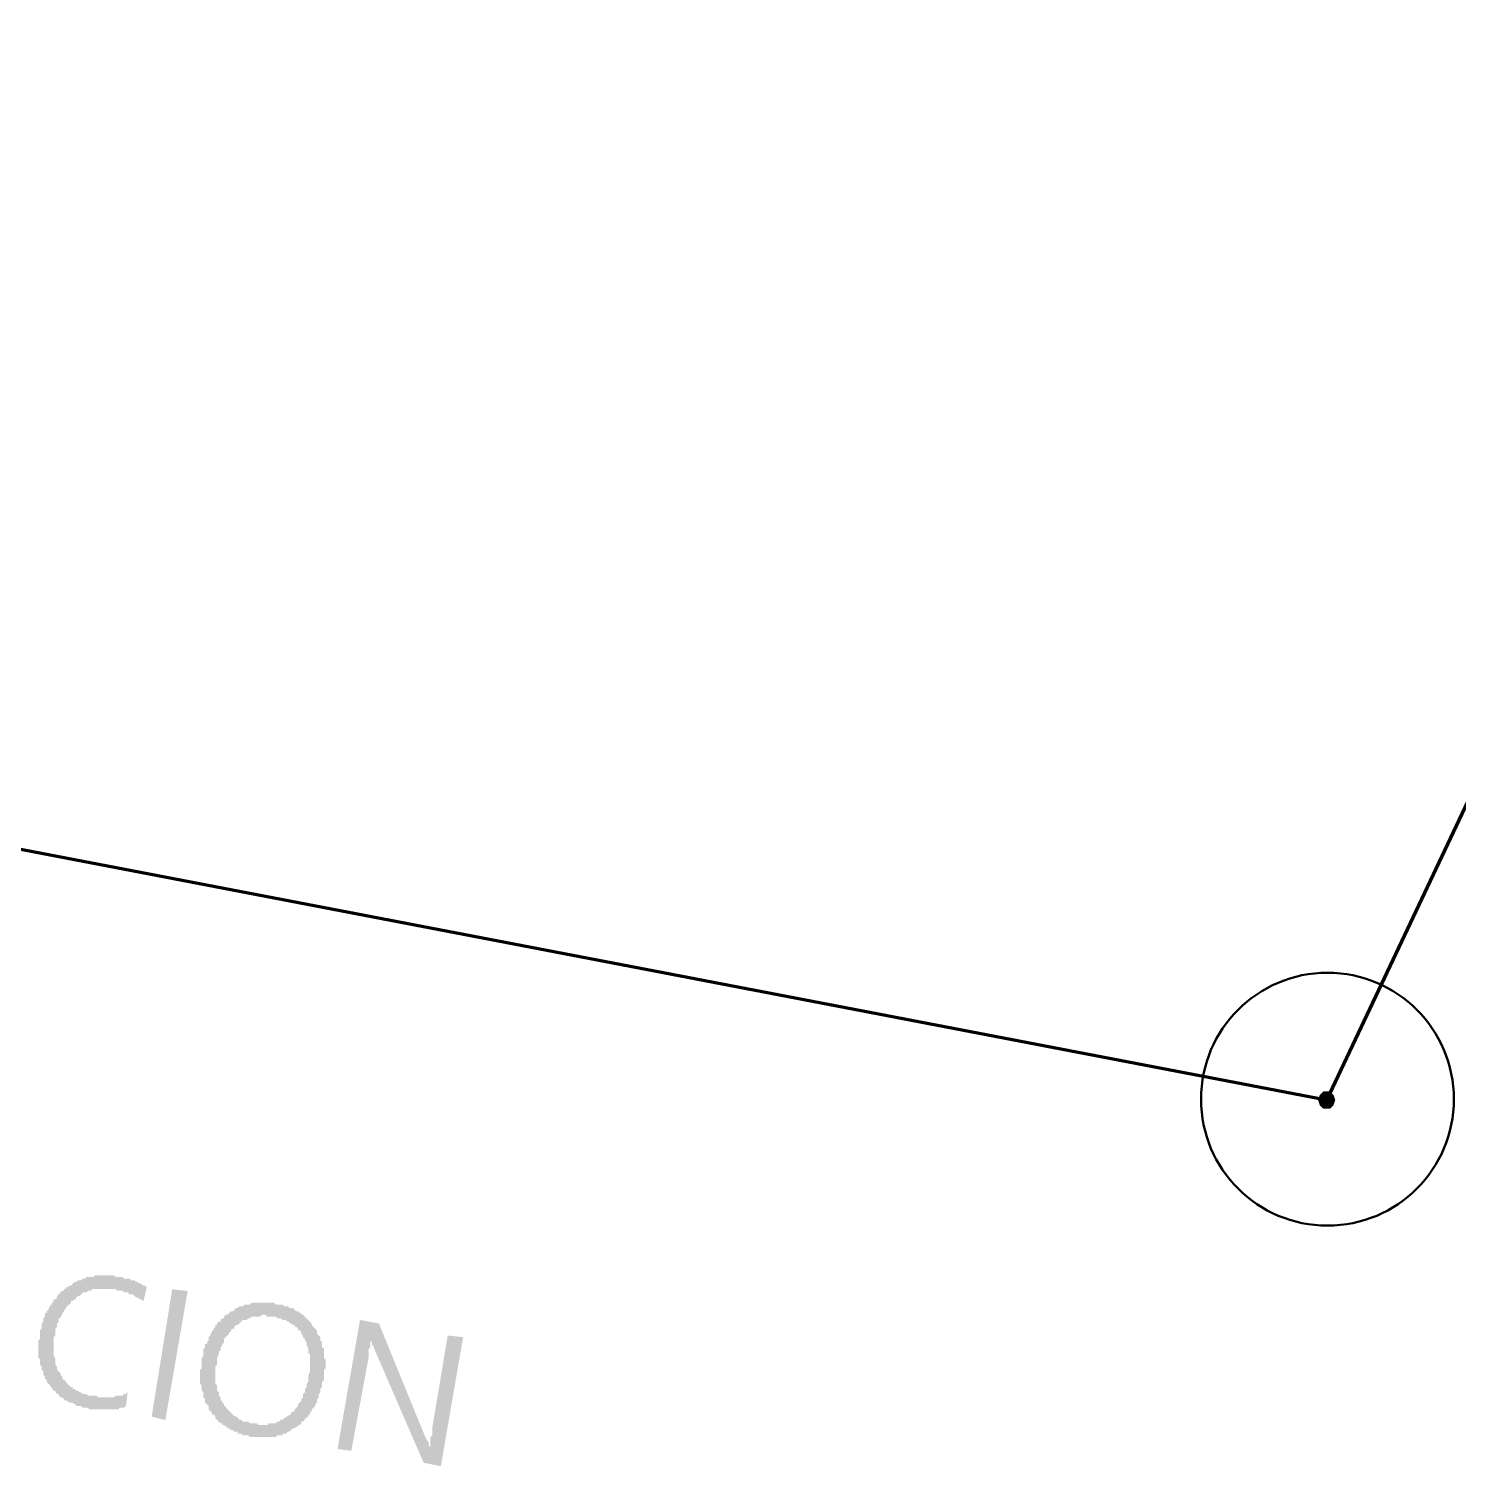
# Model space of a CAD drawing. Header units: millimetres. Extents: x 2402 to 2489, y 1845 to 1977.
# Drawn here: x 2446.82 to 2460.9, y 1920.59 to 1934.74 of the extents above; entities that cross this region are included whole.
import ezdxf

# ---------------------------------------------------------------- set-up
doc = ezdxf.new("R2010")
doc.units = ezdxf.units.MM
doc.layers.add('PDF_0', color=7, linetype='Continuous')
doc.layers.add('PDF_CVL_PUNTO', color=7, linetype='Continuous')

msp = doc.modelspace()

# ---------------------------------------------------------------- hatches: boundary and pattern name
at = {"layer": 'PDF_0', "transparency": 33554559}
for points in [[(2447.776, 1921.18), (2447.759, 1921.163), (2447.742, 1921.163), (2447.725, 1921.163), (2447.708, 1921.163), (2447.708, 1921.146), (2447.691, 1921.146), (2447.675, 1921.146), (2447.658, 1921.146), (2447.641, 1921.146), (2447.624, 1921.146), (2447.607, 1921.146), (2447.59, 1921.146), (2447.573, 1921.146), (2447.556, 1921.146), (2447.539, 1921.146), (2447.522, 1921.146), (2447.505, 1921.146), (2447.488, 1921.146), (2447.471, 1921.146), (2447.437, 1921.146), (2447.42, 1921.146), (2447.403, 1921.163), (2447.387, 1921.163), (2447.37, 1921.163), (2447.353, 1921.163), (2447.336, 1921.18), (2447.319, 1921.18), (2447.302, 1921.18), (2447.285, 1921.18), (2447.285, 1921.197), (2447.268, 1921.197), (2447.251, 1921.214), (2447.234, 1921.214), (2447.217, 1921.214), (2447.2, 1921.231), (2447.183, 1921.231), (2447.166, 1921.248), (2447.166, 1921.248), (2447.149, 1921.265), (2447.132, 1921.265), (2447.115, 1921.281), (2447.115, 1921.298), (2447.098, 1921.298), (2447.082, 1921.315), (2447.082, 1921.332), (2447.065, 1921.332), (2447.048, 1921.349), (2447.048, 1921.366), (2447.031, 1921.366), (2447.031, 1921.383), (2447.014, 1921.4), (2447.014, 1921.4), (2446.997, 1921.417), (2446.997, 1921.434), (2446.98, 1921.451), (2446.98, 1921.468), (2446.98, 1921.468), (2446.963, 1921.485), (2446.963, 1921.502), (2446.963, 1921.519), (2446.946, 1921.536), (2446.946, 1921.553), (2446.946, 1921.569), (2446.929, 1921.586), (2446.929, 1921.586), (2446.929, 1921.603), (2446.929, 1921.62), (2446.929, 1921.637), (2446.912, 1921.654), (2446.912, 1921.671), (2446.912, 1921.688), (2446.912, 1921.705), (2446.912, 1921.722), (2446.912, 1921.739), (2446.912, 1921.756), (2446.912, 1921.773), (2446.912, 1921.79), (2446.912, 1921.807), (2446.912, 1921.824), (2446.929, 1921.841), (2446.929, 1921.858), (2446.929, 1921.874), (2446.929, 1921.891), (2446.929, 1921.908), (2446.929, 1921.925), (2446.946, 1921.942), (2446.946, 1921.959), (2446.946, 1921.976), (2446.946, 1921.993), (2446.963, 1922.01), (2446.963, 1922.027), (2446.963, 1922.044), (2446.98, 1922.061), (2446.98, 1922.078), (2446.98, 1922.095), (2446.997, 1922.095), (2446.997, 1922.112), (2447.014, 1922.129), (2447.014, 1922.146), (2447.031, 1922.163), (2447.031, 1922.179), (2447.048, 1922.179), (2447.048, 1922.196), (2447.065, 1922.213), (2447.065, 1922.23), (2447.082, 1922.23), (2447.098, 1922.247), (2447.098, 1922.264), (2447.115, 1922.281), (2447.115, 1922.281), (2447.132, 1922.298), (2447.149, 1922.315), (2447.166, 1922.315), (2447.166, 1922.332), (2447.183, 1922.332), (2447.183, 1922.349), (2447.2, 1922.349), (2447.217, 1922.366), (2447.234, 1922.366), (2447.251, 1922.383), (2447.251, 1922.383), (2447.268, 1922.4), (2447.285, 1922.4), (2447.302, 1922.417), (2447.319, 1922.417), (2447.336, 1922.417), (2447.353, 1922.434), (2447.353, 1922.434), (2447.37, 1922.434), (2447.387, 1922.451), (2447.403, 1922.451), (2447.42, 1922.451), (2447.437, 1922.451), (2447.454, 1922.451), (2447.471, 1922.467), (2447.488, 1922.467), (2447.505, 1922.467), (2447.522, 1922.467), (2447.539, 1922.467), (2447.556, 1922.467), (2447.573, 1922.467), (2447.59, 1922.467), (2447.607, 1922.467), (2447.624, 1922.467), (2447.641, 1922.467), (2447.658, 1922.467), (2447.675, 1922.451), (2447.691, 1922.451), (2447.708, 1922.451), (2447.725, 1922.451), (2447.742, 1922.451), (2447.759, 1922.434), (2447.776, 1922.434), (2447.793, 1922.434), (2447.81, 1922.434), (2447.827, 1922.417), (2447.844, 1922.417), (2447.861, 1922.417), (2447.878, 1922.4), (2447.895, 1922.4), (2447.912, 1922.383), (2447.929, 1922.383), (2447.929, 1922.383), (2447.946, 1922.366), (2447.963, 1922.366), (2447.98, 1922.349), (2447.98, 1922.349), (2447.946, 1922.196), (2447.946, 1922.213), (2447.929, 1922.23), (2447.912, 1922.23), (2447.895, 1922.247), (2447.878, 1922.247), (2447.861, 1922.264), (2447.861, 1922.264), (2447.844, 1922.281), (2447.827, 1922.281), (2447.81, 1922.281), (2447.793, 1922.298), (2447.776, 1922.298), (2447.759, 1922.298), (2447.742, 1922.315), (2447.725, 1922.315), (2447.708, 1922.315), (2447.691, 1922.315), (2447.675, 1922.332), (2447.658, 1922.332), (2447.641, 1922.332), (2447.624, 1922.332), (2447.607, 1922.332), (2447.59, 1922.332), (2447.573, 1922.332), (2447.556, 1922.332), (2447.539, 1922.332), (2447.522, 1922.332), (2447.505, 1922.332), (2447.488, 1922.332), (2447.471, 1922.332), (2447.454, 1922.332), (2447.437, 1922.332), (2447.437, 1922.315), (2447.42, 1922.315), (2447.403, 1922.315), (2447.387, 1922.298), (2447.37, 1922.298), (2447.353, 1922.298), (2447.336, 1922.281), (2447.336, 1922.281), (2447.319, 1922.264), (2447.302, 1922.264), (2447.285, 1922.247), (2447.285, 1922.23), (2447.268, 1922.23), (2447.251, 1922.213), (2447.234, 1922.213), (2447.234, 1922.196), (2447.217, 1922.179), (2447.217, 1922.179), (2447.2, 1922.163), (2447.183, 1922.146), (2447.183, 1922.129), (2447.166, 1922.129), (2447.166, 1922.112), (2447.149, 1922.095), (2447.149, 1922.078), (2447.132, 1922.061), (2447.132, 1922.044), (2447.115, 1922.044), (2447.115, 1922.027), (2447.115, 1922.01), (2447.098, 1921.993), (2447.098, 1921.976), (2447.098, 1921.959), (2447.082, 1921.942), (2447.082, 1921.925), (2447.082, 1921.908), (2447.082, 1921.891), (2447.082, 1921.874), (2447.065, 1921.858), (2447.065, 1921.841), (2447.065, 1921.824), (2447.065, 1921.807), (2447.065, 1921.773), (2447.065, 1921.756), (2447.065, 1921.739), (2447.065, 1921.722), (2447.065, 1921.705), (2447.065, 1921.688), (2447.065, 1921.671), (2447.065, 1921.671), (2447.082, 1921.654), (2447.082, 1921.637), (2447.082, 1921.62), (2447.082, 1921.603), (2447.082, 1921.586), (2447.098, 1921.569), (2447.098, 1921.553), (2447.098, 1921.536), (2447.115, 1921.519), (2447.115, 1921.519), (2447.132, 1921.502), (2447.132, 1921.485), (2447.132, 1921.485), (2447.149, 1921.468), (2447.149, 1921.451), (2447.166, 1921.434), (2447.183, 1921.434), (2447.183, 1921.417), (2447.2, 1921.4), (2447.2, 1921.4), (2447.217, 1921.383), (2447.234, 1921.366), (2447.251, 1921.366), (2447.251, 1921.349), (2447.268, 1921.349), (2447.285, 1921.332), (2447.302, 1921.332), (2447.319, 1921.315), (2447.336, 1921.315), (2447.336, 1921.315), (2447.353, 1921.298), (2447.37, 1921.298), (2447.387, 1921.298), (2447.403, 1921.281), (2447.42, 1921.281), (2447.437, 1921.281), (2447.454, 1921.281), (2447.471, 1921.281), (2447.488, 1921.281), (2447.505, 1921.265), (2447.522, 1921.265), (2447.539, 1921.265), (2447.556, 1921.265), (2447.573, 1921.265), (2447.59, 1921.265), (2447.607, 1921.265), (2447.624, 1921.265), (2447.641, 1921.265), (2447.658, 1921.265), (2447.675, 1921.281), (2447.691, 1921.281), (2447.708, 1921.281), (2447.725, 1921.281), (2447.742, 1921.281), (2447.759, 1921.298), (2447.759, 1921.298), (2447.776, 1921.298), (2447.793, 1921.315)], [(2450.877, 1920.587), (2450.708, 1920.621), (2450.216, 1921.756), (2450.216, 1921.773), (2450.199, 1921.773), (2450.199, 1921.79), (2450.199, 1921.807), (2450.182, 1921.824), (2450.182, 1921.824), (2450.182, 1921.841), (2450.182, 1921.824), (2450.182, 1921.807), (2450.182, 1921.807), (2450.182, 1921.79), (2450.182, 1921.773), (2450.182, 1921.756), (2450.165, 1921.739), (2450.165, 1921.722), (2450.165, 1921.688), (2450.165, 1921.671), (2450.165, 1921.654), (2449.996, 1920.739), (2449.86, 1920.756), (2450.081, 1922.027), (2450.267, 1921.993), (2450.724, 1920.875), (2450.741, 1920.841), (2450.758, 1920.824), (2450.758, 1920.807), (2450.758, 1920.79), (2450.775, 1920.773), (2450.775, 1920.773), (2450.775, 1920.773), (2450.775, 1920.773), (2450.775, 1920.79), (2450.775, 1920.79), (2450.775, 1920.807), (2450.775, 1920.824), (2450.775, 1920.841), (2450.775, 1920.858), (2450.775, 1920.875), (2450.792, 1920.892), (2450.792, 1920.909), (2450.792, 1920.943), (2450.792, 1920.96), (2450.792, 1920.96), (2450.945, 1921.874), (2451.097, 1921.858)]]:
    msp.add_hatch(color=256, dxfattribs=at).paths.add_polyline_path(points)
h = msp.add_hatch(color=256, dxfattribs=at)
h.paths.add_polyline_path([(2448.522, 1921.62), (2448.522, 1921.637), (2448.522, 1921.654), (2448.539, 1921.671), (2448.539, 1921.705), (2448.539, 1921.722), (2448.539, 1921.739), (2448.556, 1921.756), (2448.556, 1921.773), (2448.556, 1921.79), (2448.573, 1921.79), (2448.573, 1921.807), (2448.59, 1921.824), (2448.59, 1921.841), (2448.59, 1921.858), (2448.606, 1921.874), (2448.606, 1921.891), (2448.623, 1921.908), (2448.623, 1921.925), (2448.64, 1921.925), (2448.64, 1921.942), (2448.657, 1921.959), (2448.657, 1921.976), (2448.674, 1921.976), (2448.674, 1921.993), (2448.691, 1922.01), (2448.708, 1922.01), (2448.708, 1922.027), (2448.725, 1922.044), (2448.742, 1922.044), (2448.742, 1922.061), (2448.759, 1922.078), (2448.776, 1922.078), (2448.776, 1922.078), (2448.793, 1922.095), (2448.793, 1922.095), (2448.81, 1922.112), (2448.827, 1922.112), (2448.844, 1922.129), (2448.844, 1922.129), (2448.861, 1922.146), (2448.878, 1922.146), (2448.894, 1922.163), (2448.911, 1922.163), (2448.928, 1922.163), (2448.945, 1922.179), (2448.962, 1922.179), (2448.962, 1922.179), (2448.979, 1922.179), (2448.996, 1922.179), (2449.013, 1922.196), (2449.03, 1922.196), (2449.047, 1922.196), (2449.064, 1922.196), (2449.081, 1922.196), (2449.098, 1922.196), (2449.115, 1922.196), (2449.132, 1922.196), (2449.149, 1922.196), (2449.166, 1922.196), (2449.183, 1922.196), (2449.199, 1922.196), (2449.216, 1922.196), (2449.233, 1922.196), (2449.25, 1922.179), (2449.267, 1922.179), (2449.284, 1922.179), (2449.301, 1922.179), (2449.318, 1922.179), (2449.335, 1922.163), (2449.352, 1922.163), (2449.369, 1922.163), (2449.386, 1922.146), (2449.403, 1922.146), (2449.42, 1922.146), (2449.437, 1922.129), (2449.437, 1922.129), (2449.454, 1922.112), (2449.471, 1922.112), (2449.488, 1922.095), (2449.504, 1922.095), (2449.504, 1922.078), (2449.521, 1922.078), (2449.538, 1922.061), (2449.555, 1922.044), (2449.555, 1922.044), (2449.572, 1922.027), (2449.589, 1922.01), (2449.589, 1922.01), (2449.606, 1921.993), (2449.606, 1921.976), (2449.623, 1921.959), (2449.623, 1921.959), (2449.64, 1921.942), (2449.64, 1921.942), (2449.657, 1921.925), (2449.657, 1921.908), (2449.657, 1921.891), (2449.674, 1921.874), (2449.674, 1921.874), (2449.691, 1921.858), (2449.691, 1921.841), (2449.691, 1921.824), (2449.708, 1921.807), (2449.708, 1921.79), (2449.708, 1921.773), (2449.708, 1921.756), (2449.725, 1921.756), (2449.725, 1921.739), (2449.725, 1921.722), (2449.725, 1921.705), (2449.725, 1921.688), (2449.725, 1921.671), (2449.725, 1921.654), (2449.742, 1921.637), (2449.742, 1921.62), (2449.742, 1921.603), (2449.742, 1921.586), (2449.742, 1921.57), (2449.742, 1921.553), (2449.725, 1921.536), (2449.725, 1921.519), (2449.725, 1921.502), (2449.725, 1921.485), (2449.725, 1921.451), (2449.725, 1921.451), (2449.725, 1921.434), (2449.708, 1921.417), (2449.708, 1921.4), (2449.708, 1921.383), (2449.708, 1921.366), (2449.691, 1921.349), (2449.691, 1921.332), (2449.691, 1921.315), (2449.674, 1921.298), (2449.674, 1921.281), (2449.674, 1921.265), (2449.657, 1921.248), (2449.657, 1921.231), (2449.657, 1921.214), (2449.64, 1921.197), (2449.64, 1921.18), (2449.623, 1921.163), (2449.623, 1921.163), (2449.606, 1921.146), (2449.606, 1921.129), (2449.589, 1921.112), (2449.589, 1921.095), (2449.572, 1921.095), (2449.572, 1921.078), (2449.555, 1921.061), (2449.538, 1921.061), (2449.538, 1921.044), (2449.521, 1921.027), (2449.504, 1921.027), (2449.504, 1921.01), (2449.488, 1920.993), (2449.471, 1920.993), (2449.471, 1920.993), (2449.471, 1920.976), (2449.454, 1920.976), (2449.437, 1920.96), (2449.42, 1920.96), (2449.403, 1920.943), (2449.403, 1920.943), (2449.386, 1920.926), (2449.369, 1920.926), (2449.352, 1920.909), (2449.335, 1920.909), (2449.318, 1920.909), (2449.318, 1920.892), (2449.301, 1920.892), (2449.284, 1920.892), (2449.267, 1920.892), (2449.25, 1920.875), (2449.233, 1920.875), (2449.216, 1920.875), (2449.199, 1920.875), (2449.183, 1920.875), (2449.166, 1920.875), (2449.149, 1920.875), (2449.132, 1920.875), (2449.115, 1920.875), (2449.098, 1920.875), (2449.081, 1920.875), (2449.064, 1920.875), (2449.047, 1920.875), (2449.03, 1920.875), (2449.013, 1920.875), (2448.996, 1920.875), (2448.979, 1920.892), (2448.962, 1920.892), (2448.945, 1920.892), (2448.928, 1920.892), (2448.911, 1920.909), (2448.894, 1920.909), (2448.878, 1920.909), (2448.878, 1920.926), (2448.861, 1920.926), (2448.844, 1920.926), (2448.827, 1920.943), (2448.81, 1920.943), (2448.793, 1920.96), (2448.776, 1920.96), (2448.776, 1920.976), (2448.759, 1920.976), (2448.742, 1920.993), (2448.725, 1920.993), (2448.725, 1921.01), (2448.708, 1921.01), (2448.691, 1921.027), (2448.674, 1921.044), (2448.674, 1921.044), (2448.657, 1921.061), (2448.657, 1921.078), (2448.64, 1921.095), (2448.623, 1921.095), (2448.623, 1921.112), (2448.606, 1921.129), (2448.606, 1921.129), (2448.59, 1921.146), (2448.59, 1921.163), (2448.59, 1921.18), (2448.573, 1921.197), (2448.573, 1921.197), (2448.556, 1921.214), (2448.556, 1921.231), (2448.556, 1921.248), (2448.539, 1921.265), (2448.539, 1921.281), (2448.539, 1921.298), (2448.539, 1921.315), (2448.522, 1921.332), (2448.522, 1921.332), (2448.522, 1921.349), (2448.522, 1921.366), (2448.522, 1921.383), (2448.505, 1921.4), (2448.505, 1921.417), (2448.505, 1921.434), (2448.505, 1921.451), (2448.505, 1921.468), (2448.505, 1921.485), (2448.505, 1921.502), (2448.505, 1921.519), (2448.505, 1921.536), (2448.522, 1921.553), (2448.522, 1921.57), (2448.522, 1921.603), (2448.522, 1921.62), (2448.522, 1921.62)], flags=0)
h.paths.add_polyline_path([(2448.674, 1921.603), (2448.674, 1921.586), (2448.657, 1921.57), (2448.657, 1921.553), (2448.657, 1921.536), (2448.657, 1921.519), (2448.657, 1921.502), (2448.657, 1921.485), (2448.657, 1921.468), (2448.657, 1921.451), (2448.657, 1921.434), (2448.657, 1921.417), (2448.657, 1921.4), (2448.674, 1921.383), (2448.674, 1921.366), (2448.674, 1921.349), (2448.674, 1921.332), (2448.674, 1921.332), (2448.691, 1921.315), (2448.691, 1921.298), (2448.691, 1921.281), (2448.708, 1921.265), (2448.708, 1921.248), (2448.708, 1921.231), (2448.725, 1921.231), (2448.725, 1921.214), (2448.742, 1921.197), (2448.742, 1921.18), (2448.759, 1921.18), (2448.759, 1921.163), (2448.776, 1921.146), (2448.793, 1921.129), (2448.793, 1921.129), (2448.81, 1921.112), (2448.827, 1921.095), (2448.827, 1921.095), (2448.844, 1921.078), (2448.861, 1921.078), (2448.878, 1921.061), (2448.878, 1921.061), (2448.894, 1921.044), (2448.911, 1921.044), (2448.928, 1921.027), (2448.945, 1921.027), (2448.962, 1921.027), (2448.979, 1921.027), (2448.996, 1921.01), (2449.013, 1921.01), (2449.03, 1921.01), (2449.047, 1921.01), (2449.064, 1921.01), (2449.081, 1920.993), (2449.098, 1920.993), (2449.115, 1920.993), (2449.132, 1920.993), (2449.149, 1920.993), (2449.166, 1920.993), (2449.183, 1921.01), (2449.199, 1921.01), (2449.216, 1921.01), (2449.233, 1921.01), (2449.25, 1921.01), (2449.267, 1921.027), (2449.267, 1921.027), (2449.284, 1921.027), (2449.301, 1921.044), (2449.318, 1921.044), (2449.335, 1921.061), (2449.352, 1921.061), (2449.352, 1921.078), (2449.369, 1921.078), (2449.386, 1921.095), (2449.386, 1921.095), (2449.403, 1921.095), (2449.403, 1921.112), (2449.42, 1921.129), (2449.437, 1921.129), (2449.437, 1921.146), (2449.454, 1921.163), (2449.454, 1921.163), (2449.471, 1921.18), (2449.471, 1921.197), (2449.488, 1921.214), (2449.488, 1921.214), (2449.504, 1921.231), (2449.504, 1921.248), (2449.521, 1921.265), (2449.521, 1921.281), (2449.521, 1921.298), (2449.538, 1921.315), (2449.538, 1921.332), (2449.538, 1921.349), (2449.555, 1921.366), (2449.555, 1921.383), (2449.555, 1921.4), (2449.572, 1921.417), (2449.572, 1921.434), (2449.572, 1921.451), (2449.572, 1921.468), (2449.572, 1921.485), (2449.589, 1921.519), (2449.589, 1921.536), (2449.589, 1921.553), (2449.589, 1921.57), (2449.589, 1921.586), (2449.589, 1921.603), (2449.589, 1921.62), (2449.589, 1921.637), (2449.589, 1921.654), (2449.589, 1921.671), (2449.589, 1921.688), (2449.572, 1921.705), (2449.572, 1921.722), (2449.572, 1921.739), (2449.572, 1921.756), (2449.572, 1921.756), (2449.555, 1921.773), (2449.555, 1921.79), (2449.555, 1921.807), (2449.538, 1921.824), (2449.538, 1921.841), (2449.538, 1921.841), (2449.521, 1921.858), (2449.521, 1921.858), (2449.521, 1921.874), (2449.504, 1921.891), (2449.504, 1921.908), (2449.488, 1921.925), (2449.471, 1921.925), (2449.471, 1921.942), (2449.454, 1921.959), (2449.437, 1921.959), (2449.437, 1921.976), (2449.42, 1921.976), (2449.403, 1921.993), (2449.386, 1921.993), (2449.386, 1922.01), (2449.369, 1922.01), (2449.352, 1922.027), (2449.335, 1922.027), (2449.318, 1922.027), (2449.301, 1922.044), (2449.284, 1922.044), (2449.267, 1922.044), (2449.25, 1922.061), (2449.233, 1922.061), (2449.216, 1922.061), (2449.199, 1922.061), (2449.183, 1922.061), (2449.166, 1922.061), (2449.149, 1922.078), (2449.132, 1922.078), (2449.115, 1922.078), (2449.098, 1922.061), (2449.081, 1922.061), (2449.064, 1922.061), (2449.047, 1922.061), (2449.03, 1922.061), (2449.013, 1922.061), (2448.996, 1922.044), (2448.996, 1922.044), (2448.979, 1922.044), (2448.962, 1922.027), (2448.945, 1922.027), (2448.928, 1922.027), (2448.911, 1922.01), (2448.911, 1922.01), (2448.894, 1921.993), (2448.878, 1921.976), (2448.861, 1921.976), (2448.861, 1921.976), (2448.844, 1921.959), (2448.844, 1921.942), (2448.827, 1921.942), (2448.81, 1921.925), (2448.81, 1921.908), (2448.793, 1921.908), (2448.793, 1921.891), (2448.776, 1921.874), (2448.759, 1921.858), (2448.759, 1921.858), (2448.742, 1921.841), (2448.742, 1921.824), (2448.742, 1921.807), (2448.725, 1921.79), (2448.725, 1921.773), (2448.708, 1921.756), (2448.708, 1921.739), (2448.708, 1921.722), (2448.691, 1921.722), (2448.691, 1921.705), (2448.691, 1921.688), (2448.674, 1921.654), (2448.674, 1921.637), (2448.674, 1921.62), (2448.674, 1921.603)], flags=0)
at = {"layer": 'PDF_CVL_PUNTO', "transparency": 33554559}
msp.add_hatch(color=256, dxfattribs=at).paths.add_polyline_path([(2459.686, 1924.193), (2459.669, 1924.243), (2459.635, 1924.277), (2459.567, 1924.277), (2459.533, 1924.243), (2459.516, 1924.193), (2459.533, 1924.142), (2459.567, 1924.108), (2459.635, 1924.108), (2459.669, 1924.142)])

# ---------------------------------------------------------------- linework, layer by layer
at = {"layer": 'PDF_0', "lineweight": 100}
msp.add_lwpolyline([(2467.344, 1940.577), (2459.601, 1924.193), (2434.525, 1929.004), (2440.607, 1948.896)], close=True, dxfattribs=at)
at = {"layer": 'PDF_0', "lineweight": 0, "transparency": 33554559}
msp.add_solid([(2448.164, 1921.041), (2448.029, 1921.075), (2448.384, 1922.312), (2448.232, 1922.329)], dxfattribs=at)
at = {"layer": 'PDF_CVL_PUNTO', "lineweight": 50}
msp.add_circle((2459.609, 1924.201), 1.245, dxfattribs=at)

doc.saveas('drawing.dxf')
